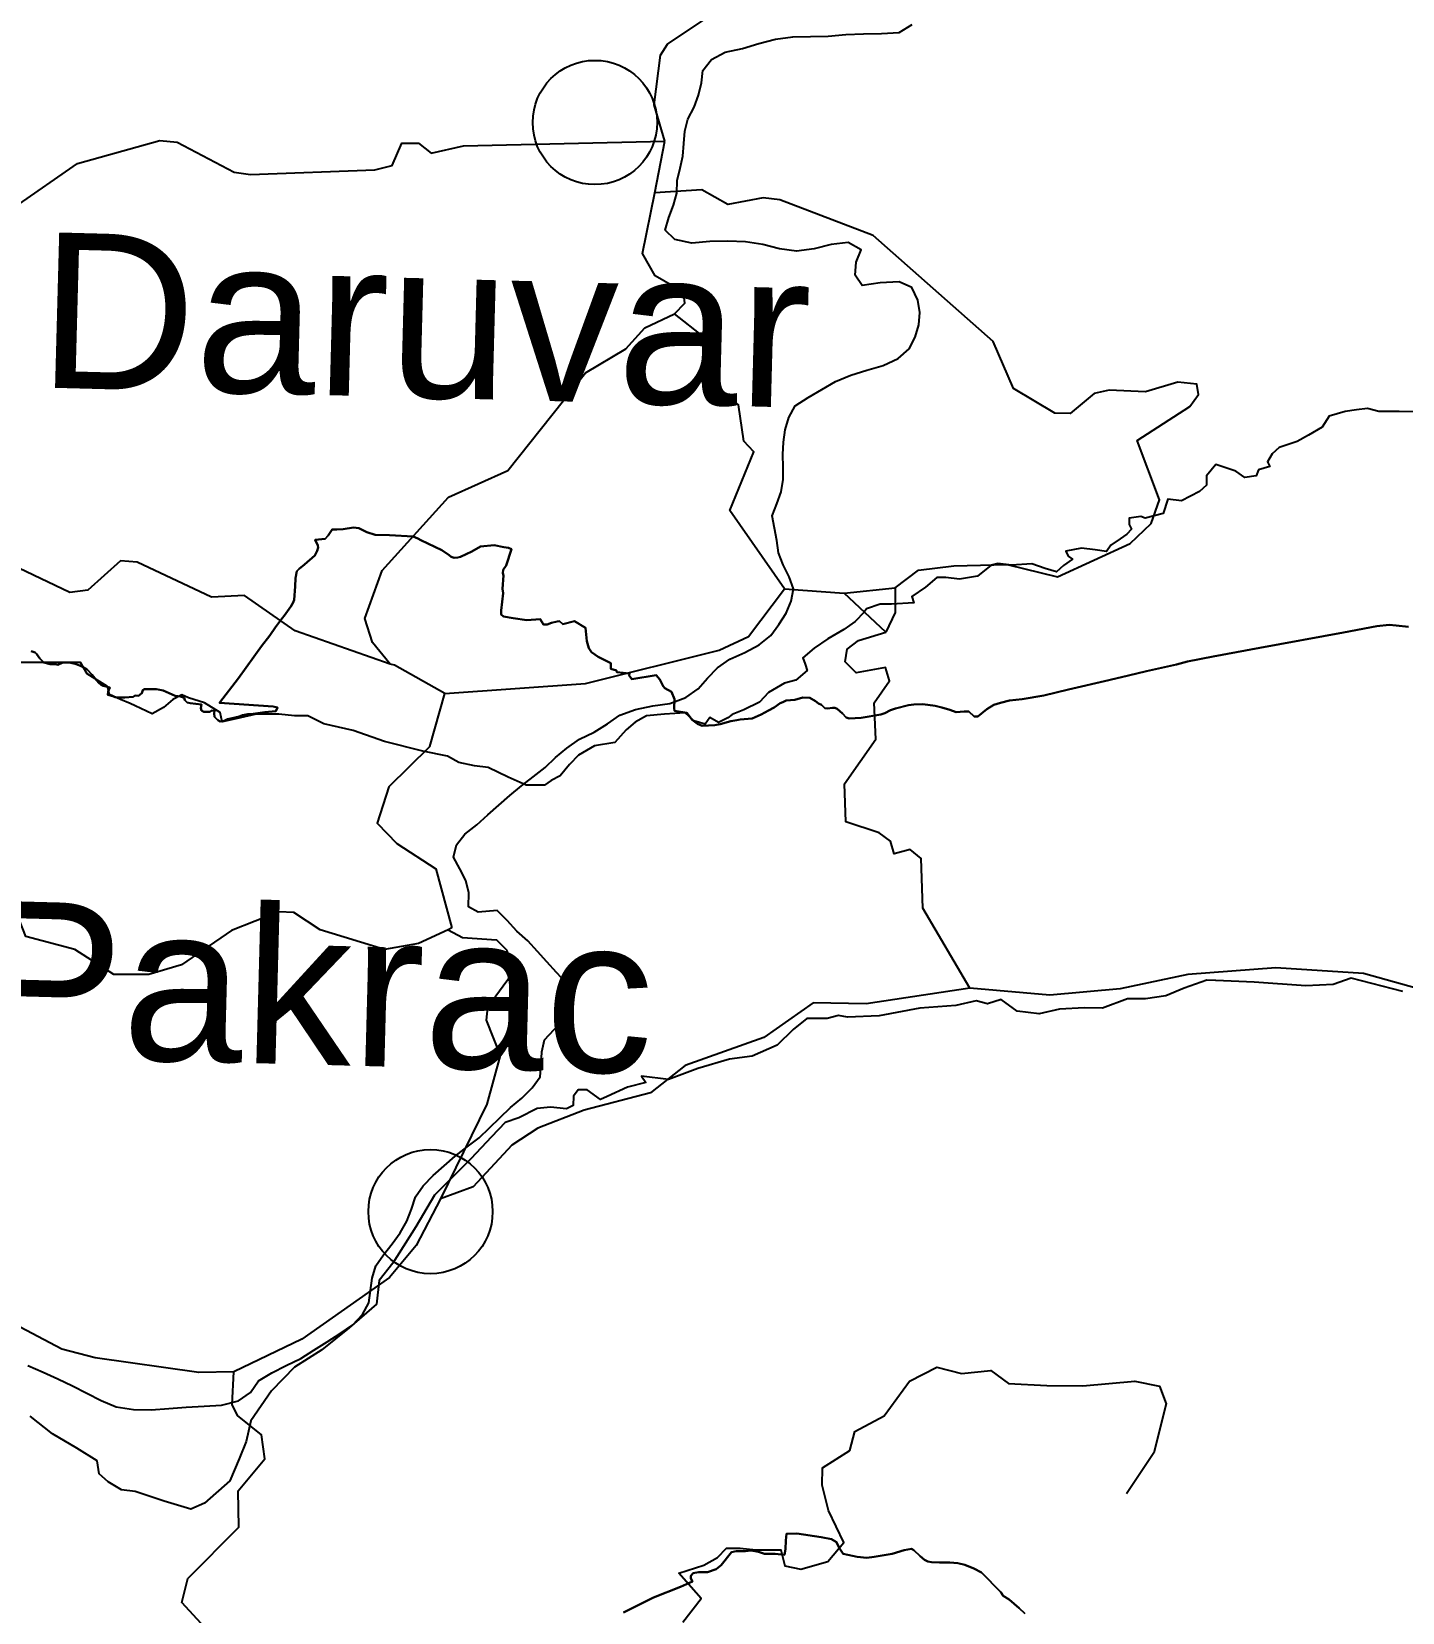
# Model space of a CAD drawing. Header units: metres. Extents: x 13.21 to 19.52, y 42.14 to 46.62.
# Drawn here: x 17.1312 to 17.3293, y 45.3809 to 45.6093 of the extents above; entities that cross this region are included whole.
import ezdxf

# ---------------------------------------------------------------- set-up
doc = ezdxf.new("R2010")
doc.units = ezdxf.units.M
doc.header["$MEASUREMENT"] = 0
for name, color, linetype in [('CESTE', 5, 'Continuous'), ('grad_manji', 1, 'Continuous'), ('hr', 9, 'Continuous'), ('naziv_manji', 1, 'Continuous'), ('PRUGE', 7, 'Continuous'), ('RIJEKE', 4, 'Continuous')]:
    doc.layers.add(name, color=color, linetype=linetype)
doc.styles.get("Standard").update_dxf_attribs({"font": 'arial.ttf'})

msp = doc.modelspace()

# ---------------------------------------------------------------- linework, layer by layer
at = {"layer": 'CESTE'}
for p, q in [((17.22127, 45.58603), (17.2227, 45.59352)), ((17.24, 45.5288), (17.24863, 45.52818)), ((17.24863, 45.52818), (17.25599, 45.52894)), ((17.25461, 45.52253), (17.24863, 45.52818)), ((17.18363, 45.51776), (17.183, 45.51792)), ((17.1909, 45.5137), (17.18363, 45.51776)), ((17.19191, 45.4798), (17.19138, 45.47953))]:
    msp.add_line(p, q, dxfattribs=at)
for points in [[(17.2227, 45.59352), (17.22114, 45.59875), (17.22205, 45.60595), (17.22307, 45.60754), (17.22862, 45.61124), (17.2311, 45.61449)], [(17.08498, 45.57009), (17.08637, 45.57353), (17.09068, 45.57797), (17.09505, 45.58644), (17.10101, 45.5899), (17.10325, 45.59004), (17.11389, 45.58493), (17.12641, 45.58326), (17.12879, 45.584), (17.13784, 45.59028), (17.14971, 45.59358), (17.15224, 45.59335), (17.16047, 45.589), (17.16284, 45.58868), (17.18078, 45.58937), (17.1833, 45.58996), (17.18467, 45.59323), (17.18711, 45.59321), (17.18894, 45.59176), (17.19359, 45.59281), (17.2227, 45.59352)], [(17.22409, 45.56853), (17.22558, 45.57011), (17.22537, 45.5717), (17.22132, 45.57405), (17.21949, 45.57726), (17.22127, 45.58603)], [(17.25599, 45.52894), (17.25936, 45.53152), (17.26445, 45.53211), (17.27215, 45.53232), (17.27945, 45.53053), (17.28995, 45.53535), (17.293, 45.53825), (17.29417, 45.54168), (17.29094, 45.55022), (17.29856, 45.55517), (17.2998, 45.5569), (17.2996, 45.55837), (17.29682, 45.55866), (17.29214, 45.55729), (17.28692, 45.5575), (17.28473, 45.55703), (17.28125, 45.55414), (17.27904, 45.55418), (17.27309, 45.55776), (17.27015, 45.56453), (17.25281, 45.57989), (17.23933, 45.58504), (17.2369, 45.58529), (17.23179, 45.58435), (17.22805, 45.58646), (17.22127, 45.58603)], [(17.183, 45.51792), (17.18047, 45.52105), (17.17933, 45.52454), (17.18184, 45.53144), (17.19144, 45.54204), (17.20001, 45.54592), (17.21123, 45.56), (17.21707, 45.5635), (17.21979, 45.56652), (17.22409, 45.56853)], [(17.24, 45.5288), (17.23211, 45.54015), (17.23554, 45.54862), (17.2341, 45.55015), (17.23334, 45.55539), (17.23001, 45.55806), (17.22837, 45.56518), (17.22409, 45.56853)], [(17.183, 45.51792), (17.16928, 45.52272), (17.16194, 45.52785), (17.15717, 45.52761), (17.14642, 45.53265), (17.14405, 45.53285), (17.1393, 45.52862), (17.1367, 45.52827), (17.11979, 45.53631), (17.11347, 45.53858)], [(17.1909, 45.5137), (17.21125, 45.51514), (17.23057, 45.51992), (17.23479, 45.52191), (17.24, 45.5288)], [(17.25599, 45.52894), (17.25598, 45.52538), (17.25461, 45.52253)], [(17.24868, 45.50062), (17.2532, 45.50708), (17.25296, 45.51232), (17.25518, 45.51551), (17.2546, 45.51744), (17.25034, 45.51666), (17.24875, 45.51827), (17.24904, 45.52008), (17.25069, 45.52136), (17.25461, 45.52253)], [(17.18281, 45.50017), (17.18873, 45.50601), (17.1909, 45.5137)], [(17.19138, 45.47953), (17.18712, 45.47753), (17.18219, 45.47667), (17.17288, 45.47955), (17.16909, 45.48203), (17.16691, 45.48211), (17.16005, 45.47944), (17.15284, 45.47448), (17.14811, 45.47305), (17.14309, 45.47305), (17.13744, 45.47669), (17.13034, 45.47854), (17.12834, 45.48372), (17.12441, 45.48591), (17.11171, 45.48512), (17.09408, 45.48576), (17.08425, 45.49159), (17.07293, 45.49571), (17.06796, 45.49957)], [(17.18281, 45.50017), (17.18111, 45.49496), (17.18397, 45.492), (17.1896, 45.48836), (17.19191, 45.4798)], [(17.26675, 45.47112), (17.25997, 45.48267), (17.25972, 45.48983), (17.25813, 45.49114), (17.25582, 45.49052), (17.25529, 45.49236), (17.25368, 45.49354), (17.24886, 45.49511), (17.24868, 45.50062)], [(17.19138, 45.47953), (17.19346, 45.47842), (17.19839, 45.47809), (17.19985, 45.47661), (17.20055, 45.47304), (17.19705, 45.46831), (17.19688, 45.46649), (17.19892, 45.46136), (17.19698, 45.45431), (17.19029, 45.44063)], [(17.33555, 45.4699), (17.32368, 45.4732), (17.31098, 45.47403), (17.29828, 45.47307), (17.28851, 45.47102), (17.27835, 45.4701), (17.26675, 45.47112)], [(17.26675, 45.47112), (17.25179, 45.46881), (17.24413, 45.469), (17.23698, 45.46395), (17.22565, 45.45992), (17.22064, 45.45596), (17.21106, 45.45347), (17.20436, 45.45086), (17.2006, 45.44843), (17.19499, 45.44238), (17.19029, 45.44063)], [(17.19029, 45.44063), (17.18674, 45.4339), (17.18292, 45.42926), (17.17026, 45.42037), (17.16041, 45.41564)], [(17.16041, 45.41564), (17.15533, 45.41554), (17.14038, 45.41768), (17.13555, 45.41894), (17.1278, 45.42302)], [(17.15842, 45.37631), (17.15289, 45.38233), (17.15375, 45.3858), (17.16114, 45.39319), (17.16103, 45.39847), (17.1649, 45.4031), (17.1644, 45.40656), (17.16092, 45.40932), (17.16015, 45.41095), (17.16041, 45.41564)]]:
    msp.add_lwpolyline(points, dxfattribs=at)
at = {"layer": 'grad_manji'}
for centre in [(17.21259, 45.5962), (17.18883, 45.4388)]:
    msp.add_circle(centre, 0.00898, dxfattribs=at)
at = {"layer": 'hr'}
for points in [[(17.13113, 45.51981), (17.13169, 45.5196), (17.13188, 45.5194), (17.13236, 45.51874), (17.13296, 45.51817), (17.13389, 45.51794), (17.13461, 45.51792), (17.13499, 45.51782), (17.13561, 45.51811), (17.13659, 45.51814), (17.13761, 45.51791), (17.13834, 45.51764), (17.13918, 45.51719), (17.13993, 45.51638), (17.14055, 45.51559), (17.1409, 45.5152), (17.14123, 45.51492), (17.14151, 45.51478), (17.14249, 45.51455), (17.14225, 45.51396), (17.14221, 45.51348), (17.14294, 45.51329), (17.14326, 45.51315), (17.14345, 45.51309), (17.14434, 45.51308), (17.14466, 45.51312), (17.14584, 45.51318), (17.14617, 45.51338), (17.14665, 45.51335), (17.14712, 45.51372), (17.14726, 45.51416), (17.14752, 45.51429), (17.14888, 45.5143), (17.14924, 45.51433), (17.15018, 45.5141), (17.15191, 45.51335), (17.15268, 45.51324), (17.15324, 45.51304), (17.15331, 45.51272), (17.15366, 45.51239), (17.15408, 45.51226), (17.15574, 45.51208), (17.15564, 45.51157), (17.15575, 45.51122), (17.15608, 45.51101), (17.15648, 45.51105), (17.15692, 45.51104), (17.15723, 45.51121), (17.15761, 45.51116), (17.15755, 45.51081), (17.15761, 45.5103), (17.15809, 45.50981), (17.15844, 45.50964), (17.15901, 45.50975), (17.1595, 45.50995), (17.16116, 45.51038), (17.16166, 45.51057), (17.1624, 45.51071), (17.16288, 45.51071), (17.16488, 45.51096), (17.16647, 45.51111), (17.1667, 45.51165), (17.16608, 45.51182), (17.15834, 45.51231), (17.16108, 45.51591), (17.1644, 45.52052), (17.1656, 45.52205), (17.16641, 45.52327), (17.16746, 45.52461), (17.16769, 45.52491), (17.16864, 45.52625), (17.16898, 45.52681), (17.16912, 45.5272), (17.16928, 45.52912), (17.16933, 45.53037), (17.16951, 45.53134), (17.16984, 45.53169), (17.17062, 45.53232), (17.17213, 45.53364), (17.17247, 45.53429), (17.1726, 45.53476), (17.17255, 45.53509), (17.17215, 45.53587), (17.17361, 45.53605), (17.17403, 45.53653), (17.17462, 45.53738), (17.17529, 45.53737), (17.17619, 45.53744), (17.17771, 45.53768), (17.17849, 45.53759), (17.17963, 45.53699), (17.18084, 45.53661), (17.18293, 45.53656), (17.18631, 45.53637), (17.18702, 45.53608), (17.18742, 45.53582), (17.19045, 45.53438), (17.19154, 45.53367), (17.19184, 45.53342), (17.19224, 45.5333), (17.19276, 45.53331), (17.19318, 45.53345), (17.1948, 45.53422), (17.19604, 45.53493), (17.19801, 45.53511), (17.19944, 45.53484), (17.20009, 45.53475), (17.20054, 45.53454), (17.19977, 45.53219), (17.19935, 45.53156), (17.19929, 45.53108), (17.19938, 45.53074), (17.19926, 45.52882), (17.19933, 45.52816), (17.19905, 45.52567), (17.19904, 45.52509), (17.19936, 45.5248), (17.20076, 45.52455), (17.20274, 45.52428), (17.20469, 45.52442), (17.20518, 45.52367), (17.20568, 45.52363), (17.20633, 45.5239), (17.20716, 45.52408), (17.20746, 45.52415), (17.20795, 45.52371), (17.20965, 45.52413), (17.21124, 45.52318), (17.21131, 45.52221), (17.21144, 45.52126), (17.21172, 45.52022), (17.21212, 45.51965), (17.21307, 45.51898), (17.21488, 45.51806), (17.21489, 45.51726), (17.2157, 45.517), (17.21578, 45.51676), (17.21757, 45.51659), (17.21753, 45.51627), (17.21792, 45.51576), (17.22146, 45.51631), (17.22195, 45.5157), (17.22244, 45.51472), (17.2227, 45.51443), (17.22364, 45.5139), (17.22408, 45.51287), (17.22404, 45.51155), (17.22409, 45.51116), (17.22587, 45.5109), (17.22665, 45.50989), (17.2274, 45.50929), (17.2281, 45.50903), (17.22991, 45.50912), (17.23069, 45.50923), (17.23223, 45.50966), (17.2331, 45.50984), (17.23356, 45.50992), (17.23531, 45.51006), (17.23663, 45.51066), (17.23769, 45.5112), (17.23849, 45.51164), (17.23937, 45.51228), (17.23973, 45.51245), (17.24024, 45.51265), (17.24149, 45.51277), (17.24262, 45.51309), (17.24367, 45.51305), (17.24448, 45.51258), (17.24492, 45.51225), (17.24533, 45.51204), (17.24584, 45.51158), (17.24619, 45.5115), (17.24692, 45.51162), (17.24728, 45.5116), (17.24758, 45.51147), (17.24835, 45.51079), (17.24888, 45.5102), (17.24931, 45.51009), (17.25107, 45.51016), (17.25393, 45.51064), (17.25449, 45.51084), (17.25533, 45.51127), (17.25601, 45.51151), (17.25791, 45.51198), (17.25869, 45.51211), (17.25999, 45.51213), (17.26175, 45.51191), (17.26273, 45.51166), (17.26388, 45.51132), (17.26482, 45.51097), (17.26593, 45.51108), (17.26664, 45.5111), (17.26738, 45.51035), (17.26795, 45.51038), (17.26923, 45.5114), (17.27023, 45.51204), (17.27118, 45.51234), (17.27249, 45.51267), (17.27433, 45.51286), (17.27745, 45.5134), (17.28101, 45.51424), (17.28685, 45.51561), (17.28707, 45.51565), (17.28969, 45.51627), (17.29229, 45.51692), (17.29664, 45.51789), (17.29825, 45.51829), (17.30193, 45.51901), (17.30866, 45.52029), (17.32075, 45.52249), (17.32558, 45.52341), (17.32737, 45.52359), (17.3284, 45.52352), (17.33015, 45.5233)], [(17.33015, 45.5233), (17.3284, 45.52352), (17.32737, 45.52359), (17.32558, 45.52341), (17.32075, 45.52249), (17.30866, 45.52029), (17.30193, 45.51901), (17.29825, 45.51829), (17.29664, 45.51789), (17.29229, 45.51692), (17.28969, 45.51627), (17.28707, 45.51565), (17.28685, 45.51561), (17.28101, 45.51424), (17.27745, 45.5134), (17.27433, 45.51286), (17.27249, 45.51267), (17.27118, 45.51234), (17.27023, 45.51204), (17.26923, 45.5114), (17.26795, 45.51038), (17.26738, 45.51035), (17.26664, 45.5111), (17.26593, 45.51108), (17.26482, 45.51097), (17.26388, 45.51132), (17.26273, 45.51166), (17.26175, 45.51191), (17.25999, 45.51213), (17.25869, 45.51211), (17.25791, 45.51198), (17.25601, 45.51151), (17.25533, 45.51127), (17.25449, 45.51084), (17.25393, 45.51064), (17.25107, 45.51016), (17.24931, 45.51009), (17.24888, 45.5102), (17.24835, 45.51079), (17.24758, 45.51147), (17.24728, 45.5116), (17.24692, 45.51162), (17.24619, 45.5115), (17.24584, 45.51158), (17.24533, 45.51204), (17.24492, 45.51225), (17.24448, 45.51258), (17.24367, 45.51305), (17.24262, 45.51309), (17.24149, 45.51277), (17.24024, 45.51265), (17.23973, 45.51245), (17.23937, 45.51228), (17.23849, 45.51164), (17.23769, 45.5112), (17.23663, 45.51066), (17.23531, 45.51006), (17.23356, 45.50992), (17.2331, 45.50984), (17.23223, 45.50966), (17.23069, 45.50923), (17.22991, 45.50912), (17.2281, 45.50903), (17.2274, 45.50929), (17.22665, 45.50989), (17.22587, 45.5109), (17.22409, 45.51116), (17.22404, 45.51155), (17.22408, 45.51287), (17.22364, 45.5139), (17.2227, 45.51443), (17.22244, 45.51472), (17.22195, 45.5157), (17.22146, 45.51631), (17.21792, 45.51576), (17.21753, 45.51627), (17.21757, 45.51659), (17.21578, 45.51676), (17.2157, 45.517), (17.21489, 45.51726), (17.21488, 45.51806), (17.21307, 45.51898), (17.21212, 45.51965), (17.21172, 45.52022), (17.21144, 45.52126), (17.21131, 45.52221), (17.21124, 45.52318), (17.20965, 45.52413), (17.20795, 45.52371), (17.20746, 45.52415), (17.20716, 45.52408), (17.20633, 45.5239), (17.20568, 45.52363), (17.20518, 45.52367), (17.20469, 45.52442), (17.20274, 45.52428), (17.20076, 45.52455), (17.19936, 45.5248), (17.19904, 45.52509), (17.19905, 45.52567), (17.19933, 45.52816), (17.19926, 45.52882), (17.19938, 45.53074), (17.19929, 45.53108), (17.19935, 45.53156), (17.19977, 45.53219), (17.20054, 45.53454), (17.20009, 45.53475), (17.19944, 45.53484), (17.19801, 45.53511), (17.19604, 45.53493), (17.1948, 45.53422), (17.19318, 45.53345), (17.19276, 45.53331), (17.19224, 45.5333), (17.19184, 45.53342), (17.19154, 45.53367), (17.19045, 45.53438), (17.18742, 45.53582), (17.18702, 45.53608), (17.18631, 45.53637), (17.18293, 45.53656), (17.18084, 45.53661), (17.17963, 45.53699), (17.17849, 45.53759), (17.17771, 45.53768), (17.17619, 45.53744), (17.17529, 45.53737), (17.17462, 45.53738), (17.17403, 45.53653), (17.17361, 45.53605), (17.17215, 45.53587), (17.17255, 45.53509), (17.1726, 45.53476), (17.17247, 45.53429), (17.17213, 45.53364), (17.17062, 45.53232), (17.16984, 45.53169), (17.16951, 45.53134), (17.16933, 45.53037), (17.16928, 45.52912), (17.16912, 45.5272), (17.16898, 45.52681), (17.16864, 45.52625), (17.16769, 45.52491), (17.16746, 45.52461), (17.16641, 45.52327), (17.1656, 45.52205), (17.1644, 45.52052), (17.16108, 45.51591), (17.15834, 45.51231), (17.16608, 45.51182), (17.1667, 45.51165), (17.16647, 45.51111), (17.16488, 45.51096), (17.16288, 45.51071), (17.1624, 45.51071), (17.16166, 45.51057), (17.16116, 45.51038), (17.1595, 45.50995), (17.15901, 45.50975), (17.15844, 45.50964), (17.15809, 45.50981), (17.15761, 45.5103), (17.15755, 45.51081), (17.15761, 45.51116), (17.15723, 45.51121), (17.15692, 45.51104), (17.15648, 45.51105), (17.15608, 45.51101), (17.15575, 45.51122), (17.15564, 45.51157), (17.15574, 45.51208), (17.15408, 45.51226), (17.15366, 45.51239), (17.15331, 45.51272), (17.15324, 45.51304), (17.15268, 45.51324), (17.15191, 45.51335), (17.15018, 45.5141), (17.14924, 45.51433), (17.14888, 45.5143), (17.14752, 45.51429), (17.14726, 45.51416), (17.14712, 45.51372), (17.14665, 45.51335), (17.14617, 45.51338), (17.14584, 45.51318), (17.14466, 45.51312), (17.14434, 45.51308), (17.14345, 45.51309), (17.14326, 45.51315), (17.14294, 45.51329), (17.14221, 45.51348), (17.14225, 45.51396), (17.14249, 45.51455), (17.14151, 45.51478), (17.14123, 45.51492), (17.1409, 45.5152), (17.14055, 45.51559), (17.13993, 45.51638), (17.13918, 45.51719), (17.13834, 45.51764), (17.13761, 45.51791), (17.13659, 45.51814), (17.13561, 45.51811), (17.13499, 45.51782), (17.13461, 45.51792), (17.13389, 45.51794), (17.13296, 45.51817), (17.13236, 45.51874), (17.13188, 45.5194), (17.13169, 45.5196), (17.13113, 45.51981)], [(17.2747, 45.38075), (17.27391, 45.38152), (17.27246, 45.38277), (17.27161, 45.38329), (17.27123, 45.38381), (17.26845, 45.38666), (17.26733, 45.38724), (17.26605, 45.38775), (17.26504, 45.38801), (17.26388, 45.38808), (17.2624, 45.38808), (17.26124, 45.38814), (17.26072, 45.38824), (17.26022, 45.38847), (17.25959, 45.38899), (17.25868, 45.38986), (17.25835, 45.39006), (17.25727, 45.38986), (17.25557, 45.38936), (17.25294, 45.3889), (17.25189, 45.38878), (17.25051, 45.38892), (17.24845, 45.38936), (17.24816, 45.3898), (17.24789, 45.39021), (17.24751, 45.39106), (17.24676, 45.39146), (17.2453, 45.39175), (17.24179, 45.39229), (17.24026, 45.39224), (17.24017, 45.39127), (17.24014, 45.39001), (17.23999, 45.38922), (17.23866, 45.38933), (17.23708, 45.38936), (17.23623, 45.38964), (17.23512, 45.38983), (17.23437, 45.38975), (17.233, 45.38974), (17.23233, 45.38959), (17.23086, 45.38772), (17.23009, 45.38715), (17.22888, 45.38669), (17.22755, 45.38668), (17.22681, 45.38654), (17.22645, 45.38615), (17.22646, 45.38578), (17.22667, 45.38535), (17.22498, 45.38459), (17.22104, 45.38306), (17.2167, 45.38089)], [(17.2167, 45.38089), (17.22104, 45.38306), (17.22498, 45.38459), (17.22667, 45.38535), (17.22646, 45.38578), (17.22645, 45.38615), (17.22681, 45.38654), (17.22755, 45.38668), (17.22888, 45.38669), (17.23009, 45.38715), (17.23086, 45.38772), (17.23233, 45.38959), (17.233, 45.38974), (17.23437, 45.38975), (17.23512, 45.38983), (17.23623, 45.38964), (17.23708, 45.38936), (17.23866, 45.38933), (17.23999, 45.38922), (17.24014, 45.39001), (17.24017, 45.39127), (17.24026, 45.39224), (17.24179, 45.39229), (17.2453, 45.39175), (17.24676, 45.39146), (17.24751, 45.39106), (17.24789, 45.39021), (17.24816, 45.3898), (17.24845, 45.38936), (17.25051, 45.38892), (17.25189, 45.38878), (17.25294, 45.3889), (17.25557, 45.38936), (17.25727, 45.38986), (17.25835, 45.39006), (17.25868, 45.38986), (17.25959, 45.38899), (17.26022, 45.38847), (17.26072, 45.38824), (17.26124, 45.38814), (17.2624, 45.38808), (17.26388, 45.38808), (17.26504, 45.38801), (17.26605, 45.38775), (17.26733, 45.38724), (17.26845, 45.38666), (17.27123, 45.38381), (17.27161, 45.38329), (17.27246, 45.38277), (17.27391, 45.38152), (17.2747, 45.38075)]]:
    msp.add_lwpolyline(points, dxfattribs=at)
at = {"layer": 'PRUGE'}
msp.add_lwpolyline([(17.13065, 45.41656), (17.13284, 45.41562), (17.13497, 45.41465), (17.13708, 45.41362), (17.13915, 45.41258), (17.14124, 45.41152), (17.1434, 45.41057), (17.1459, 45.41021), (17.14846, 45.41017), (17.15101, 45.41033), (17.15354, 45.41054), (17.1561, 45.41069), (17.15864, 45.41085), (17.1611, 45.41147), (17.16282, 45.41268), (17.16397, 45.41433), (17.16588, 45.41551), (17.16797, 45.41656), (17.17007, 45.41758), (17.17199, 45.41877), (17.17389, 45.41997), (17.17579, 45.42117), (17.17761, 45.42245), (17.17902, 45.42393), (17.1799, 45.42563), (17.18014, 45.42741), (17.18041, 45.42921), (17.18095, 45.43096), (17.18206, 45.43258), (17.18329, 45.43416), (17.18447, 45.43575), (17.18539, 45.43743), (17.18607, 45.43917), (17.18665, 45.44092), (17.18779, 45.44253), (17.18921, 45.44401), (17.19083, 45.44542), (17.19241, 45.44683), (17.19411, 45.44816), (17.19588, 45.44946), (17.19738, 45.45092), (17.19887, 45.45238), (17.2004, 45.45383), (17.20204, 45.45521), (17.20354, 45.45667), (17.20467, 45.45828), (17.20481, 45.46006), (17.2049, 45.46188), (17.20531, 45.46365), (17.20672, 45.46514), (17.20808, 45.46668), (17.20903, 45.46834), (17.20918, 45.47015), (17.20847, 45.47184), (17.20705, 45.47337), (17.20565, 45.47488), (17.20428, 45.4764), (17.20292, 45.47793), (17.20133, 45.47933), (17.1999, 45.48088), (17.19846, 45.48231), (17.19846, 45.48231), (17.1957, 45.48208), (17.19432, 45.48287), (17.19438, 45.48488), (17.19392, 45.48665), (17.19308, 45.48835), (17.19215, 45.49001), (17.19259, 45.49179), (17.19381, 45.49335), (17.19554, 45.49471), (17.19711, 45.49613), (17.1987, 45.49753), (17.20031, 45.49893), (17.20196, 45.50032), (17.20366, 45.50165), (17.20539, 45.50298), (17.20691, 45.50443), (17.20855, 45.5058), (17.21037, 45.50706), (17.21246, 45.50811), (17.21439, 45.50928), (17.21621, 45.51054), (17.21848, 45.51137), (17.22095, 45.51188), (17.22344, 45.51225), (17.22572, 45.51311), (17.2275, 45.51437), (17.22886, 45.51591), (17.23029, 45.51741), (17.23211, 45.51864), (17.23427, 45.51962), (17.23634, 45.52071), (17.23799, 45.52206), (17.23918, 45.52366), (17.24022, 45.52531), (17.24096, 45.52703), (17.24128, 45.52882), (17.24064, 45.53055), (17.23982, 45.53227), (17.2391, 45.53399), (17.23886, 45.53578), (17.23853, 45.53757), (17.2382, 45.53934), (17.23887, 45.54108), (17.23949, 45.54282), (17.23981, 45.54461), (17.2398, 45.54641), (17.23977, 45.5482), (17.23983, 45.55), (17.24007, 45.5518), (17.2406, 45.55357), (17.24155, 45.55523), (17.24341, 45.55645), (17.24538, 45.55762), (17.24734, 45.55878), (17.24956, 45.55968), (17.25189, 45.56042), (17.25426, 45.5611), (17.25643, 45.5621), (17.25799, 45.56348), (17.25889, 45.56519), (17.25941, 45.56696), (17.25954, 45.56875), (17.25924, 45.57054), (17.25841, 45.57236), (17.25654, 45.57319), (17.25654, 45.57319), (17.25381, 45.57301), (17.2512, 45.57264), (17.25018, 45.57413), (17.25033, 45.57603), (17.25108, 45.5778), (17.2492, 45.57886), (17.2492, 45.57886), (17.24673, 45.57859), (17.24427, 45.57795), (17.24172, 45.5776), (17.23928, 45.57795), (17.23685, 45.57859), (17.23433, 45.57895), (17.23178, 45.57906), (17.23178, 45.57906), (17.22921, 45.57899), (17.22662, 45.57877), (17.22412, 45.57931), (17.22276, 45.58064), (17.22329, 45.58249), (17.22394, 45.58425), (17.22442, 45.586), (17.22446, 45.5878), (17.22489, 45.58958), (17.2253, 45.59135), (17.22544, 45.59315), (17.22558, 45.59495), (17.22601, 45.5967), (17.22692, 45.59839), (17.22758, 45.60013), (17.228, 45.60191), (17.22818, 45.60371), (17.22944, 45.60528), (17.23142, 45.60637), (17.23391, 45.60691), (17.23627, 45.60763), (17.23868, 45.60823), (17.2412, 45.60858), (17.24376, 45.60862), (17.24632, 45.60867), (17.24886, 45.60891), (17.25142, 45.609), (17.25402, 45.60906), (17.25658, 45.60922), (17.25844, 45.61038)], dxfattribs=at)
at = {"layer": 'RIJEKE'}
for points in [[(17.33144, 45.5544), (17.32883, 45.55441), (17.32589, 45.55442), (17.32426, 45.55489), (17.32426, 45.55489), (17.32263, 45.55467), (17.321, 45.55444), (17.3187, 45.55377), (17.3177, 45.55218), (17.31573, 45.55103), (17.31409, 45.55012), (17.31147, 45.54922), (17.31048, 45.54831), (17.30981, 45.54716), (17.31013, 45.54648), (17.30849, 45.54602), (17.30816, 45.54512), (17.30652, 45.54488), (17.30523, 45.54582), (17.3023, 45.54675), (17.3023, 45.54675), (17.30098, 45.54514), (17.30096, 45.54377), (17.29998, 45.54286), (17.29867, 45.54219), (17.29736, 45.5415), (17.29539, 45.54174), (17.29539, 45.54174), (17.29473, 45.53967), (17.2921, 45.53901), (17.29146, 45.53924), (17.29146, 45.53924), (17.28982, 45.53902), (17.2898, 45.53809), (17.29014, 45.53741), (17.28948, 45.53672), (17.28848, 45.53604), (17.28717, 45.53513), (17.28651, 45.53422), (17.28489, 45.53445), (17.28292, 45.53469), (17.28292, 45.53469), (17.28063, 45.53424), (17.28096, 45.53355), (17.2816, 45.53309), (17.2803, 45.53218), (17.2793, 45.53128), (17.27768, 45.53175), (17.27571, 45.53244), (17.27571, 45.53244), (17.27279, 45.53223), (17.27082, 45.53247), (17.27082, 45.53247), (17.26985, 45.53223), (17.26788, 45.53064), (17.26526, 45.5302), (17.26329, 45.53044), (17.26329, 45.53044), (17.262, 45.53044), (17.26036, 45.52907), (17.25837, 45.52771), (17.2587, 45.52679), (17.25544, 45.52657), (17.2538, 45.52659), (17.25184, 45.52591), (17.25151, 45.52545), (17.2502, 45.52408), (17.24854, 45.52293), (17.24624, 45.52157), (17.24428, 45.52021), (17.24264, 45.51884), (17.24296, 45.51792), (17.24328, 45.517), (17.24164, 45.51563), (17.23999, 45.51519), (17.23769, 45.51382), (17.23637, 45.51244), (17.23409, 45.51132), (17.23244, 45.51063), (17.23179, 45.51017), (17.23047, 45.50948), (17.22918, 45.51019), (17.22918, 45.51019), (17.22852, 45.50926), (17.2269, 45.50973), (17.22561, 45.5109), (17.22561, 45.5109), (17.22266, 45.51068), (17.22006, 45.51046), (17.21842, 45.50955), (17.2171, 45.50841), (17.21546, 45.50658), (17.21252, 45.50613), (17.21022, 45.50478), (17.2089, 45.50341), (17.20759, 45.5018), (17.20627, 45.50112), (17.20529, 45.50044), (17.20268, 45.50044), (17.20007, 45.50161), (17.19715, 45.50299), (17.1952, 45.50323), (17.19292, 45.5037), (17.1913, 45.50462), (17.18773, 45.50533), (17.18219, 45.50673), (17.17764, 45.50835), (17.1734, 45.50928), (17.17112, 45.51044), (17.17112, 45.51044), (17.16917, 45.51045), (17.16689, 45.51068), (17.16689, 45.51068), (17.16363, 45.51071), (17.16069, 45.51002), (17.15872, 45.50958), (17.15842, 45.51095), (17.15615, 45.51234), (17.15386, 45.51303), (17.15288, 45.51349), (17.15288, 45.51349), (17.15158, 45.51281), (17.15026, 45.51167), (17.14862, 45.51076), (17.14615, 45.51189), (17.14544, 45.51223), (17.14402, 45.51279), (17.14245, 45.51354), (17.14213, 45.51468), (17.13921, 45.51652), (17.13825, 45.51814), (17.13825, 45.51814), (17.13465, 45.51815), (17.13206, 45.51816), (17.12814, 45.51818)], [(17.32936, 45.47061), (17.32189, 45.47252), (17.32189, 45.47252), (17.31926, 45.47162), (17.31533, 45.47142), (17.30785, 45.47194), (17.30231, 45.47222), (17.30231, 45.47222), (17.301, 45.47223), (17.29773, 45.4711), (17.2951, 45.46998), (17.29215, 45.46954), (17.28955, 45.46957), (17.28594, 45.46821), (17.28333, 45.46824), (17.27975, 45.46804), (17.2768, 45.46737), (17.27361, 45.46779), (17.27131, 45.46948), (17.27131, 45.46948), (17.26932, 45.46881), (17.2677, 45.46928), (17.2677, 45.46928), (17.26477, 45.46861), (17.25954, 45.4682), (17.25366, 45.46709), (17.2491, 45.46689), (17.24779, 45.46714), (17.24779, 45.46714), (17.24615, 45.46669), (17.24321, 45.46672), (17.24124, 45.46513), (17.23892, 45.46285), (17.23531, 45.46127), (17.23205, 45.46084), (17.22747, 45.45949), (17.22321, 45.45792), (17.21931, 45.4584), (17.21931, 45.4584), (17.21995, 45.45748), (17.21731, 45.45681), (17.21437, 45.45546), (17.21339, 45.45501), (17.21145, 45.4564), (17.21145, 45.4564), (17.21015, 45.45641), (17.20949, 45.45549), (17.20947, 45.45413), (17.20848, 45.45366), (17.20619, 45.45391), (17.20619, 45.45391), (17.20425, 45.4537), (17.20161, 45.45234), (17.19964, 45.45168), (17.19766, 45.44962), (17.19468, 45.44642), (17.1894, 45.44119), (17.18672, 45.43663), (17.18339, 45.43137), (17.1814, 45.42885), (17.18102, 45.42543), (17.17707, 45.42201), (17.17312, 45.41883), (17.16917, 45.41633), (17.16587, 45.41292), (17.16288, 45.40857), (17.16218, 45.4056), (17.16117, 45.40309), (17.15983, 45.39988), (17.15619, 45.39669), (17.15422, 45.39579), (17.15034, 45.39697), (17.14613, 45.39837), (17.14417, 45.39861), (17.14223, 45.39977), (17.14096, 45.40093), (17.14065, 45.40277), (17.13774, 45.40462), (17.13419, 45.40671), (17.13097, 45.40925)], [(17.22529, 45.37946), (17.22794, 45.38288), (17.22474, 45.38657), (17.22834, 45.38769), (17.23031, 45.38883), (17.23163, 45.39019), (17.23358, 45.39017), (17.23358, 45.39017), (17.23586, 45.38993), (17.23945, 45.38991), (17.23945, 45.38991), (17.24005, 45.38761), (17.24233, 45.38713), (17.24626, 45.38824), (17.24857, 45.39098), (17.24636, 45.39559), (17.24544, 45.39926), (17.24549, 45.40179), (17.24942, 45.40428), (17.25013, 45.40703), (17.25439, 45.40929), (17.25805, 45.41431), (17.26199, 45.41634), (17.26199, 45.41634), (17.26555, 45.41539), (17.2698, 45.41583), (17.2698, 45.41583), (17.27237, 45.41397), (17.2779, 45.41369), (17.28312, 45.41364), (17.29062, 45.41428), (17.29062, 45.41428), (17.29418, 45.41356), (17.29513, 45.41103), (17.29338, 45.40393), (17.28939, 45.398)]]:
    msp.add_lwpolyline(points, dxfattribs=at)

# ---------------------------------------------------------------- texts
at = {"layer": 'naziv_manji', "char_height": 0.0224579, "attachment_point": 1}
for s, insert, width, rotation in [('{\\fArial CE|b0|i0|c238|p34;Daruvar}     ', (17.1326, 45.58037), 0.1497192, 358.4729), ('{\\fArial CE|b0|i0|c238|p34;Pakrac}       ', (17.12379, 45.48378), 0.1272613, 358.4817)]:
    msp.add_mtext(s, dxfattribs=dict(at, insert=insert, width=width, rotation=rotation))

doc.saveas('drawing.dxf')
